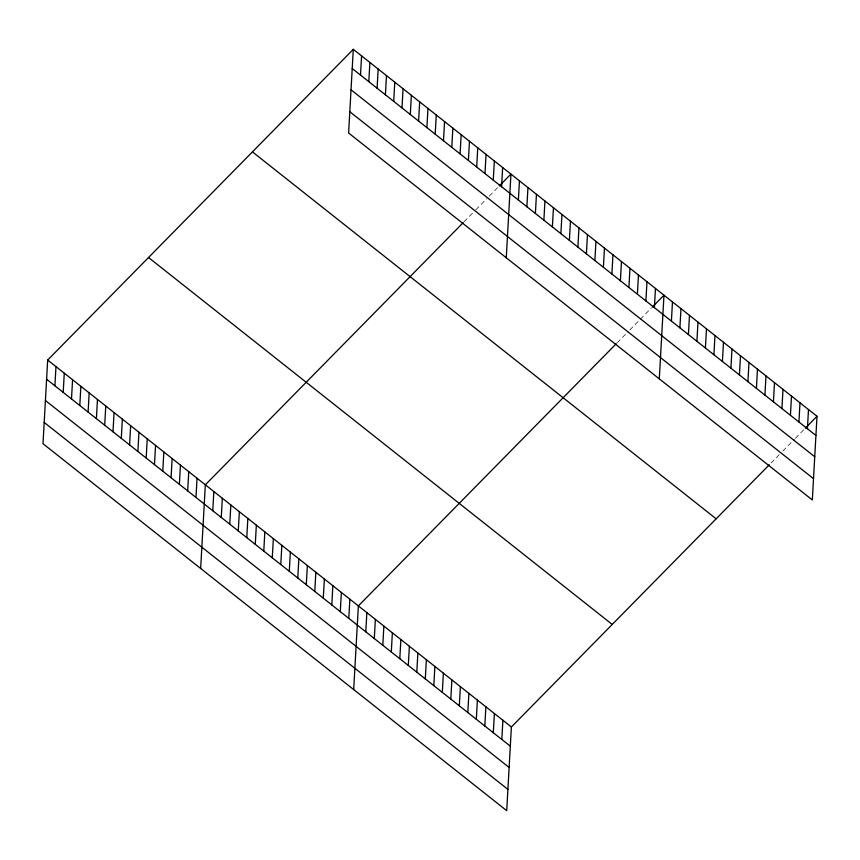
<?xml version="1.0" encoding="UTF-8"?>
<svg xmlns="http://www.w3.org/2000/svg" width="860" height="860" viewBox="0 0 860 860"><rect width="100%" height="100%" fill="white"/><g stroke="black" fill="none" stroke-linecap="round" stroke-linejoin="round"><path stroke-width="0.64" stroke-dasharray="4.3 3.22" d="M464.12 221.708L474.032 211.635M475.827 209.808L486.631 198.821M489.34 196.069L498.338 186.921M617.147 342.796L627.961 331.81M629.757 329.982L651.364 308.009M771.076 462.97L779.182 454.736M782.783 451.07L794.489 439.17M795.392 438.256L804.39 429.097"/><path stroke-width="1.29" d="M353.288 49.342L348.612 133.01L812.324 499.95L817 416.283L353.288 49.342L47.676 360.05L43 443.717L506.712 810.658L511.388 726.99L769.281 464.798M54.9 385.807L55.975 366.618M63.199 392.364L64.274 373.186M71.498 398.933L72.573 379.754M79.797 405.501L80.872 386.323M88.096 412.069L89.171 392.88M96.395 418.637L97.47 399.448M104.694 425.206L105.769 406.017M112.993 431.763L114.057 412.585M121.292 438.331L122.356 419.153M129.581 444.899L130.655 425.711M137.879 451.468L138.954 432.279M146.178 458.036L147.253 438.847M154.477 464.594L155.552 445.415M162.776 471.162L163.851 451.984M171.075 477.73L172.15 458.552M179.375 484.298L180.45 465.11M187.674 490.866L188.749 471.678M195.972 497.435L197.048 478.246M200.659 568.481L205.336 484.814L463.228 222.622M212.775 510.722L213.839 491.544M221.267 517.451L222.342 498.262M229.77 524.181L230.845 504.992M238.274 530.91L239.349 511.721M246.777 537.629L247.852 518.451M255.28 544.358L256.344 525.181M263.784 551.088L264.848 531.899M272.276 557.817L273.351 538.629M280.779 564.536L281.854 545.358M289.283 571.266L290.358 552.088M297.786 577.995L298.861 558.817M306.289 584.725L307.353 565.536M314.781 591.454L315.856 572.265M323.285 598.173L324.36 578.995M360.512 75.089L361.587 55.911M331.788 604.903L332.863 585.725M368.811 81.657L369.886 62.468M340.291 611.632L341.366 592.454M377.11 88.225L378.174 69.036M348.794 618.361L349.869 599.173M385.409 94.794L386.473 75.605M353.686 689.57L358.362 605.902L616.255 343.71M393.708 101.351L394.772 82.173M365.79 631.81L366.865 612.632M401.996 107.919L403.071 88.741M374.293 638.539L375.368 619.361M410.295 114.487L411.37 95.299M382.797 645.269L383.872 626.08M418.594 121.056L419.669 101.867M391.3 651.998L392.375 632.809M426.893 127.624L427.968 108.435M399.803 658.728L400.878 639.539M435.192 134.181L436.267 115.004M408.306 665.446L409.371 646.268M443.491 140.75L444.566 121.572M416.799 672.176L417.874 652.998M451.79 147.318L452.865 128.14M425.302 678.905L426.377 659.717M460.089 153.886L461.164 134.697M433.805 685.635L434.88 666.446M468.388 160.454L469.463 141.266M442.309 692.364L443.384 673.176M476.687 167.023L477.752 147.834M450.812 699.083L451.887 679.905M484.986 173.58L486.05 154.402M459.315 705.813L460.379 686.635M493.274 180.149L494.349 160.971M467.808 712.542L468.883 693.353M501.573 186.717L502.648 167.528M476.311 719.272L477.386 700.083M506.271 257.763L510.947 174.096L499.241 185.996M484.814 725.99L485.889 706.812M518.376 200.014L519.451 180.826M493.317 732.72L494.392 713.542M526.879 206.733L527.954 187.555M501.821 739.449L502.896 720.271M535.382 213.463L536.457 194.285M543.885 220.192L544.95 201.003M552.378 226.922L553.453 207.733M560.881 233.651L561.956 214.462M569.384 240.37L570.459 221.192M577.888 247.1L578.963 227.922M586.391 253.829L587.466 234.64M594.894 260.558L595.958 241.37M603.387 267.288L604.462 248.099M611.89 274.007L612.965 254.829M620.393 280.736L621.468 261.558M628.896 287.466L629.971 268.277M637.4 294.195L638.475 275.006M645.903 300.925L646.967 281.736M654.395 307.644L655.471 288.465M659.297 378.862L663.974 295.195L652.267 307.095M671.402 321.102L672.477 301.914M679.905 327.832L680.98 308.643M688.409 334.551L689.483 315.373M696.912 341.28L697.976 322.102M705.404 348.01L706.479 328.832M713.908 354.739L714.982 335.55M722.411 361.469L723.486 342.28M730.914 368.188L731.989 349.01M739.417 374.917L740.492 355.739M747.92 381.646L748.985 362.458M756.413 388.376L757.488 369.187M764.916 395.106L765.991 375.917M773.419 401.824L774.495 382.646M781.923 408.554L782.998 389.376M790.426 415.283L791.501 396.094M798.929 422.013L799.993 402.824M807.422 428.742L808.497 409.553M805.293 428.183L817 416.283M352.213 68.52L815.925 435.461M351.02 89.806L814.742 456.746M349.794 111.725L813.517 478.665M252.431 151.876L716.154 518.817M148.533 257.516L612.245 624.457M47.676 360.05L511.388 726.99M46.601 379.238L510.324 746.179M45.419 400.513L509.131 767.453M44.193 422.443L507.905 789.383"/></g></svg>
